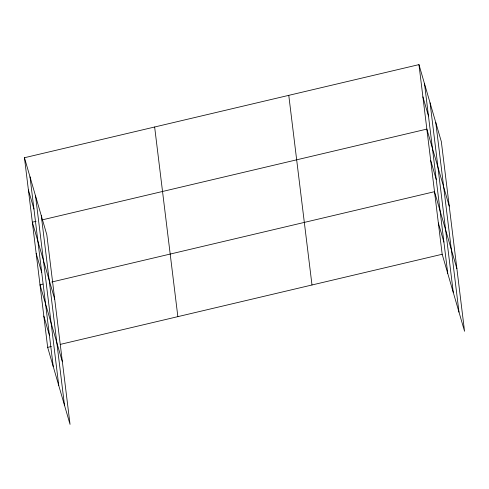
<?xml version="1.0" encoding="UTF-8"?>
<svg xmlns="http://www.w3.org/2000/svg" width="489" height="489" viewBox="0 0 489 489"><rect width="100%" height="100%" fill="white"/><g stroke="black" fill="none" stroke-linecap="round" stroke-linejoin="round"><path stroke-width="0.73" d="M24.45 157.727L46.822 234.738L70.043 424.379L47.665 347.367L24.45 157.727L418.957 64.621L441.335 141.633L464.55 331.273L442.178 254.262L418.957 64.621M36.039 221.334L32.341 222.202L54.719 299.219M41.962 219.934L426.854 129.096L449.226 206.113M42.965 284.085L40.006 284.787L62.378 361.799M51.84 281.994L434.513 191.682L456.891 268.693M47.665 347.367L51.363 346.493M60.239 344.397L442.178 254.262M422.906 96.859L428.462 115.991M430.681 160.386L436.243 179.518M438.346 222.972L443.902 242.098M28.399 189.964L33.955 209.096M36.174 253.498L41.73 272.624M43.839 316.077L49.395 335.209M435.785 122.531L459 312.171M430.063 102.855L453.285 292.489M424.519 83.753L447.735 273.394M288.773 95.343L311.988 284.983M154.64 126.999L177.855 316.64M41.278 215.637L64.493 405.277M35.556 195.961L58.772 385.601M30.006 176.859L53.228 366.499"/></g></svg>
